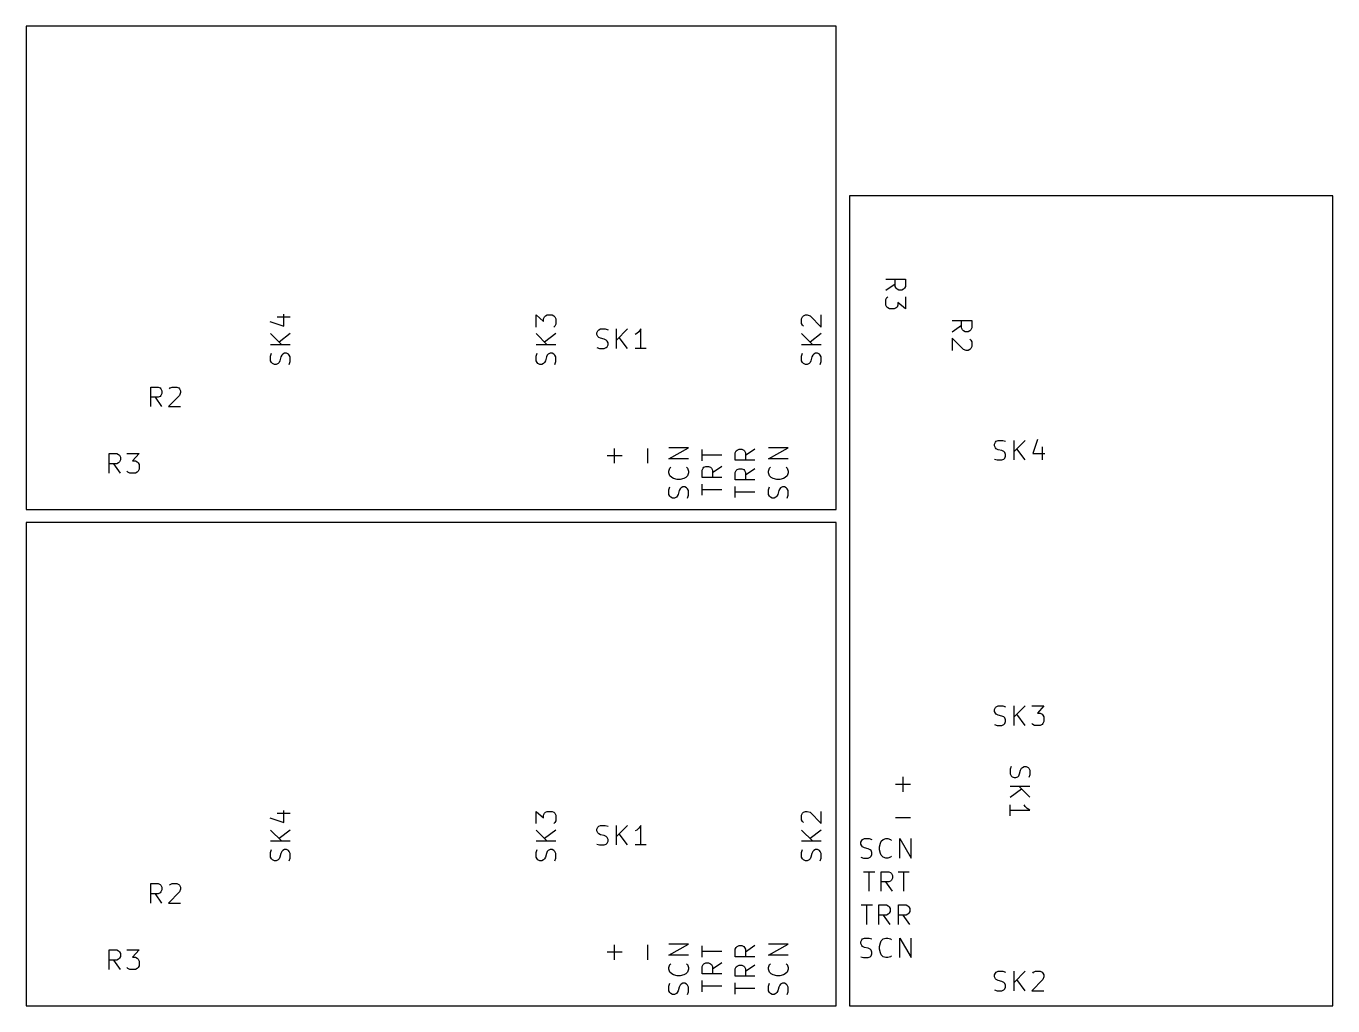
# Model space of a CAD drawing. Extents: x 30 to 130, y -180 to -29.
# Drawn here: x 30 to 130, y -180 to -105 of the extents above; entities that cross this region are included whole.
import ezdxf

# ---------------------------------------------------------------- set-up
doc = ezdxf.new("R2010")
doc.units = 0
doc.layers.add('BLACK', color=7, linetype='CONTINUOUS')

msp = doc.modelspace()

# ---------------------------------------------------------------- linework, layer by layer
at = {"layer": 'BLACK', "linetype": 'CONTINUOUS'}
for p, q in [((92, -105), (30, -105)), ((30, -105), (30, -142)), ((92, -142), (92, -105)), ((93, -118), (93, -180)), ((130, -118), (93, -118)), ((130, -180), (130, -118)), ((95.7914, -124.358), (97.2914, -124.358)), ((95.7914, -125.215), (96.5057, -124.715)), ((96.5057, -124.929), (96.5057, -124.358)), ((96.5771, -125.072), (96.5057, -124.929)), ((97.2914, -124.929), (97.22, -125.072)), ((97.2914, -124.358), (97.2914, -124.929)), ((95.7914, -125.929), (95.8629, -125.786)), ((95.7914, -126.358), (95.7914, -125.929)), ((95.8629, -125.786), (95.9343, -125.715)), ((96.6486, -125.144), (96.5771, -125.072)), ((96.7914, -125.215), (96.6486, -125.144)), ((97.0057, -125.215), (96.7914, -125.215)), ((97.1486, -125.144), (97.0057, -125.215)), ((97.22, -125.072), (97.1486, -125.144)), ((97.2914, -125.715), (97.2914, -126.644)), ((95.8629, -126.501), (95.7914, -126.358)), ((95.9343, -126.572), (95.8629, -126.501)), ((96.0771, -126.644), (95.9343, -126.572)), ((96.4343, -126.644), (96.0771, -126.644)), ((96.5771, -126.572), (96.4343, -126.644)), ((96.6486, -126.501), (96.5771, -126.572)), ((96.72, -126.358), (96.6486, -126.501)), ((97.2914, -126.644), (96.72, -126.144)), ((96.72, -126.144), (96.72, -126.358)), ((48.6371, -127.612), (49.7086, -127.969)), ((49.2086, -127.255), (50.2086, -127.255)), ((49.7086, -127.969), (49.7086, -127.041)), ((69.0286, -128.041), (69.0286, -127.112)), ((69.0286, -127.112), (69.6, -127.612)), ((69.6, -127.398), (69.6714, -127.255)), ((69.6, -127.612), (69.6, -127.398)), ((69.6714, -127.255), (69.7429, -127.184)), ((69.7429, -127.184), (69.8857, -127.112)), ((69.8857, -127.112), (70.2429, -127.112)), ((70.2429, -127.112), (70.3857, -127.184)), ((70.3857, -127.184), (70.4571, -127.255)), ((70.4571, -127.969), (70.3857, -128.041)), ((70.4571, -127.255), (70.5286, -127.398)), ((70.5286, -127.826), (70.4571, -127.969)), ((70.5286, -127.398), (70.5286, -127.826)), ((89.3486, -127.398), (89.42, -127.255)), ((89.3486, -127.755), (89.3486, -127.398)), ((89.42, -127.898), (89.3486, -127.755)), ((89.42, -127.255), (89.4914, -127.184)), ((89.4914, -127.969), (89.42, -127.898)), ((89.4914, -127.184), (89.6343, -127.112)), ((89.6343, -127.112), (89.7771, -127.112)), ((89.7771, -127.112), (89.9914, -127.184)), ((89.9914, -127.184), (90.8486, -128.041)), ((90.8486, -128.041), (90.8486, -127.112)), ((100.871, -127.533), (102.371, -127.533)), ((100.871, -128.39), (101.586, -127.89)), ((101.586, -128.104), (101.586, -127.533)), ((102.371, -127.533), (102.371, -128.104)), ((48.7086, -128.541), (49.5657, -129.398)), ((50.2086, -128.541), (49.3514, -129.184)), ((69.0286, -128.541), (69.8857, -129.398)), ((70.5286, -128.541), (69.6714, -129.184)), ((73.6721, -128.469), (73.7436, -128.326)), ((73.6721, -128.612), (73.6721, -128.469)), ((73.7436, -128.755), (73.6721, -128.612)), ((73.7436, -128.326), (73.815, -128.255)), ((73.815, -128.826), (73.7436, -128.755)), ((73.815, -128.255), (73.9579, -128.184)), ((73.9579, -128.898), (73.815, -128.826)), ((73.9579, -128.184), (74.315, -128.184)), ((74.2436, -128.969), (73.9579, -128.898)), ((74.3864, -129.041), (74.2436, -128.969)), ((74.315, -128.184), (74.5293, -128.255)), ((75.1721, -129.684), (75.1721, -128.184)), ((76.0293, -128.184), (75.1721, -129.041)), ((76.0293, -129.684), (75.3864, -128.826)), ((76.7436, -128.541), (76.6007, -128.612)), ((76.8864, -128.398), (76.7436, -128.541)), ((77.0293, -128.184), (76.8864, -128.398)), ((77.0293, -129.684), (77.0293, -128.184)), ((89.3486, -128.541), (90.2057, -129.398)), ((90.8486, -128.541), (89.9914, -129.184)), ((101.729, -129.747), (100.871, -128.89)), ((100.871, -128.89), (100.871, -129.819)), ((101.657, -128.247), (101.586, -128.104)), ((101.729, -128.319), (101.657, -128.247)), ((101.871, -128.39), (101.729, -128.319)), ((102.086, -128.39), (101.871, -128.39)), ((102.229, -128.319), (102.086, -128.39)), ((102.3, -128.247), (102.229, -128.319)), ((102.229, -128.961), (102.3, -129.033)), ((102.371, -128.104), (102.3, -128.247)), ((50.2086, -129.398), (48.7086, -129.398)), ((70.5286, -129.398), (69.0286, -129.398)), ((73.6721, -129.612), (73.8864, -129.684)), ((73.8864, -129.684), (74.2436, -129.684)), ((74.2436, -129.684), (74.3864, -129.612)), ((74.4579, -129.112), (74.3864, -129.041)), ((74.3864, -129.612), (74.4579, -129.541)), ((74.5293, -129.255), (74.4579, -129.112)), ((74.4579, -129.541), (74.5293, -129.398)), ((74.5293, -129.398), (74.5293, -129.255)), ((77.4579, -129.684), (76.6007, -129.684)), ((90.8486, -129.398), (89.3486, -129.398)), ((101.943, -129.819), (101.729, -129.747)), ((102.086, -129.819), (101.943, -129.819)), ((102.229, -129.747), (102.086, -129.819)), ((102.3, -129.676), (102.229, -129.747)), ((102.3, -129.033), (102.371, -129.176)), ((102.371, -129.533), (102.3, -129.676)), ((102.371, -129.176), (102.371, -129.533)), ((48.7086, -130.255), (48.78, -130.041)), ((48.7086, -130.612), (48.7086, -130.255)), ((48.78, -130.755), (48.7086, -130.612)), ((48.8514, -130.826), (48.78, -130.755)), ((48.9943, -130.898), (48.8514, -130.826)), ((49.1371, -130.898), (48.9943, -130.898)), ((49.28, -130.826), (49.1371, -130.898)), ((49.3514, -130.755), (49.28, -130.826)), ((49.4229, -130.612), (49.3514, -130.755)), ((49.4943, -130.326), (49.4229, -130.612)), ((49.5657, -130.184), (49.4943, -130.326)), ((49.6371, -130.112), (49.5657, -130.184)), ((49.78, -130.041), (49.6371, -130.112)), ((49.9229, -130.041), (49.78, -130.041)), ((50.0657, -130.112), (49.9229, -130.041)), ((50.1371, -130.184), (50.0657, -130.112)), ((50.2086, -130.326), (50.1371, -130.184)), ((50.1371, -130.898), (50.2086, -130.684)), ((50.2086, -130.684), (50.2086, -130.326)), ((69.0286, -130.255), (69.1, -130.041)), ((69.0286, -130.612), (69.0286, -130.255)), ((69.1, -130.755), (69.0286, -130.612)), ((69.1714, -130.826), (69.1, -130.755)), ((69.3143, -130.898), (69.1714, -130.826)), ((69.4571, -130.898), (69.3143, -130.898)), ((69.6, -130.826), (69.4571, -130.898)), ((69.6714, -130.755), (69.6, -130.826)), ((69.7429, -130.612), (69.6714, -130.755)), ((69.8143, -130.326), (69.7429, -130.612)), ((69.8857, -130.184), (69.8143, -130.326)), ((69.9571, -130.112), (69.8857, -130.184)), ((70.1, -130.041), (69.9571, -130.112)), ((70.2429, -130.041), (70.1, -130.041)), ((70.3857, -130.112), (70.2429, -130.041)), ((70.4571, -130.184), (70.3857, -130.112)), ((70.5286, -130.326), (70.4571, -130.184)), ((70.4571, -130.898), (70.5286, -130.684)), ((70.5286, -130.684), (70.5286, -130.326)), ((89.3486, -130.255), (89.42, -130.041)), ((89.3486, -130.612), (89.3486, -130.255)), ((89.42, -130.755), (89.3486, -130.612)), ((89.4914, -130.826), (89.42, -130.755)), ((89.6343, -130.898), (89.4914, -130.826)), ((89.7771, -130.898), (89.6343, -130.898)), ((89.92, -130.826), (89.7771, -130.898)), ((89.9914, -130.755), (89.92, -130.826)), ((90.0629, -130.612), (89.9914, -130.755)), ((90.1343, -130.326), (90.0629, -130.612)), ((90.2057, -130.184), (90.1343, -130.326)), ((90.2771, -130.112), (90.2057, -130.184)), ((90.42, -130.041), (90.2771, -130.112)), ((90.5629, -130.041), (90.42, -130.041)), ((90.7057, -130.112), (90.5629, -130.041)), ((90.7771, -130.184), (90.7057, -130.112)), ((90.8486, -130.326), (90.7771, -130.184)), ((90.7771, -130.898), (90.8486, -130.684)), ((90.8486, -130.684), (90.8486, -130.326)), ((39.5329, -134.129), (39.5329, -132.629)), ((39.5329, -132.629), (40.1043, -132.629)), ((40.1043, -132.629), (40.2471, -132.7)), ((40.2471, -132.7), (40.3186, -132.771)), ((40.3186, -132.771), (40.39, -132.914)), ((40.39, -132.914), (40.39, -133.129)), ((40.9614, -132.771), (41.0329, -132.7)), ((41.0329, -132.7), (41.1757, -132.629)), ((41.1757, -132.629), (41.5329, -132.629)), ((41.5329, -132.629), (41.6757, -132.7)), ((41.6757, -132.7), (41.7471, -132.771)), ((41.7471, -132.771), (41.8186, -132.914)), ((41.8186, -132.914), (41.8186, -133.057)), ((40.1043, -133.414), (39.5329, -133.414)), ((40.39, -134.129), (39.89, -133.414)), ((40.2471, -133.343), (40.1043, -133.414)), ((40.3186, -133.271), (40.2471, -133.343)), ((40.39, -133.129), (40.3186, -133.271)), ((41.7471, -133.271), (40.89, -134.129)), ((41.8186, -133.057), (41.7471, -133.271)), ((40.89, -134.129), (41.8186, -134.129)), ((104.102, -136.994), (104.174, -136.851)), ((104.102, -137.137), (104.102, -136.994)), ((104.174, -136.851), (104.245, -136.78)), ((104.245, -136.78), (104.388, -136.709)), ((104.388, -136.709), (104.745, -136.709)), ((104.745, -136.709), (104.959, -136.78)), ((105.602, -138.209), (105.602, -136.709)), ((106.459, -136.709), (105.602, -137.566)), ((107.388, -136.637), (107.031, -137.709)), ((36.3579, -139.209), (36.3579, -137.709)), ((36.3579, -137.709), (36.9293, -137.709)), ((36.9293, -137.709), (37.0721, -137.78)), ((37.0721, -137.78), (37.1436, -137.851)), ((37.1436, -137.851), (37.215, -137.994)), ((37.215, -137.994), (37.215, -138.209)), ((37.715, -137.709), (38.6436, -137.709)), ((38.6436, -137.709), (38.1436, -138.28)), ((75.6086, -137.895), (74.4657, -137.895)), ((75.0371, -138.466), (75.0371, -137.324)), ((77.5771, -138.466), (77.5771, -137.324)), ((79.1886, -138.129), (80.6886, -137.272)), ((80.6886, -137.272), (79.1886, -137.272)), ((81.7286, -138.272), (81.7286, -137.415)), ((83.2286, -137.844), (81.7286, -137.844)), ((84.2686, -137.665), (84.34, -137.522)), ((84.2686, -138.236), (84.2686, -137.665)), ((84.34, -137.522), (84.4114, -137.451)), ((84.4114, -137.451), (84.5543, -137.379)), ((84.5543, -137.379), (84.7686, -137.379)), ((84.7686, -137.379), (84.9114, -137.451)), ((84.9114, -137.451), (84.9829, -137.522)), ((84.9829, -137.522), (85.0543, -137.665)), ((85.7686, -137.379), (85.0543, -137.879)), ((85.0543, -137.665), (85.0543, -138.236)), ((86.8086, -138.129), (88.3086, -137.272)), ((88.3086, -137.272), (86.8086, -137.272)), ((104.174, -137.28), (104.102, -137.137)), ((104.245, -137.351), (104.174, -137.28)), ((104.388, -137.423), (104.245, -137.351)), ((104.674, -137.494), (104.388, -137.423)), ((104.816, -137.566), (104.674, -137.494)), ((104.888, -137.637), (104.816, -137.566)), ((104.959, -137.78), (104.888, -137.637)), ((104.888, -138.066), (104.959, -137.923)), ((104.959, -137.923), (104.959, -137.78)), ((106.459, -138.209), (105.816, -137.351)), ((107.031, -137.709), (107.959, -137.709)), ((107.745, -137.209), (107.745, -138.209)), ((36.9293, -138.494), (36.3579, -138.494)), ((37.215, -139.209), (36.715, -138.494)), ((37.0721, -138.423), (36.9293, -138.494)), ((37.1436, -138.351), (37.0721, -138.423)), ((37.215, -138.209), (37.1436, -138.351)), ((38.1436, -138.28), (38.3579, -138.28)), ((38.3579, -138.28), (38.5007, -138.351)), ((38.5007, -138.351), (38.5721, -138.423)), ((38.5721, -138.423), (38.6436, -138.566)), ((38.6436, -138.923), (38.5721, -139.066)), ((38.6436, -138.566), (38.6436, -138.923)), ((80.6886, -138.129), (79.1886, -138.129)), ((79.1886, -139.058), (79.26, -138.844)), ((79.26, -138.844), (79.3314, -138.772)), ((80.5457, -138.772), (80.6171, -138.844)), ((80.6171, -138.844), (80.6886, -139.058)), ((81.7286, -138.986), (81.8, -138.844)), ((81.7286, -139.558), (81.7286, -138.986)), ((81.8, -138.844), (81.8714, -138.772)), ((81.8714, -138.772), (82.0143, -138.701)), ((82.0143, -138.701), (82.2286, -138.701)), ((82.2286, -138.701), (82.3714, -138.772)), ((82.3714, -138.772), (82.4429, -138.844)), ((82.4429, -138.844), (82.5143, -138.986)), ((83.2286, -138.701), (82.5143, -139.201)), ((82.5143, -138.986), (82.5143, -139.558)), ((85.7686, -138.236), (84.2686, -138.236)), ((84.34, -139.022), (84.4114, -138.951)), ((84.4114, -138.951), (84.5543, -138.879)), ((84.5543, -138.879), (84.7686, -138.879)), ((84.7686, -138.879), (84.9114, -138.951)), ((84.9114, -138.951), (84.9829, -139.022)), ((85.7686, -138.879), (85.0543, -139.379)), ((88.3086, -138.129), (86.8086, -138.129)), ((86.8086, -139.058), (86.88, -138.844)), ((86.88, -138.844), (86.9514, -138.772)), ((88.1657, -138.772), (88.2371, -138.844)), ((88.2371, -138.844), (88.3086, -139.058)), ((104.102, -138.137), (104.316, -138.209)), ((104.316, -138.209), (104.674, -138.209)), ((104.674, -138.209), (104.816, -138.137)), ((104.816, -138.137), (104.888, -138.066)), ((37.7864, -139.137), (37.715, -139.066)), ((37.9293, -139.209), (37.7864, -139.137)), ((38.3579, -139.209), (37.9293, -139.209)), ((38.5007, -139.137), (38.3579, -139.209)), ((38.5721, -139.066), (38.5007, -139.137)), ((79.1886, -139.201), (79.1886, -139.058)), ((79.26, -139.415), (79.1886, -139.201)), ((79.4029, -139.558), (79.26, -139.415)), ((79.5457, -139.629), (79.4029, -139.558)), ((79.8314, -139.701), (79.5457, -139.629)), ((80.0457, -139.701), (79.8314, -139.701)), ((80.3314, -139.629), (80.0457, -139.701)), ((80.4743, -139.558), (80.3314, -139.629)), ((80.6171, -139.415), (80.4743, -139.558)), ((80.6886, -139.201), (80.6171, -139.415)), ((80.6886, -139.058), (80.6886, -139.201)), ((83.2286, -139.558), (81.7286, -139.558)), ((84.2686, -139.165), (84.34, -139.022)), ((84.2686, -139.736), (84.2686, -139.165)), ((85.7686, -139.736), (84.2686, -139.736)), ((84.9829, -139.022), (85.0543, -139.165)), ((85.0543, -139.165), (85.0543, -139.736)), ((86.8086, -139.201), (86.8086, -139.058)), ((86.88, -139.415), (86.8086, -139.201)), ((87.0229, -139.558), (86.88, -139.415)), ((87.1657, -139.629), (87.0229, -139.558)), ((87.4514, -139.701), (87.1657, -139.629)), ((87.6657, -139.701), (87.4514, -139.701)), ((87.9514, -139.629), (87.6657, -139.701)), ((88.0943, -139.558), (87.9514, -139.629)), ((88.2371, -139.415), (88.0943, -139.558)), ((88.3086, -139.201), (88.2371, -139.415)), ((88.3086, -139.058), (88.3086, -139.201)), ((79.1886, -140.486), (79.26, -140.272)), ((79.1886, -140.844), (79.1886, -140.486)), ((79.26, -140.986), (79.1886, -140.844)), ((79.3314, -141.058), (79.26, -140.986)), ((79.8314, -140.986), (79.76, -141.058)), ((79.9029, -140.844), (79.8314, -140.986)), ((79.9743, -140.558), (79.9029, -140.844)), ((80.0457, -140.415), (79.9743, -140.558)), ((80.1171, -140.344), (80.0457, -140.415)), ((80.26, -140.272), (80.1171, -140.344)), ((80.4029, -140.272), (80.26, -140.272)), ((80.5457, -140.344), (80.4029, -140.272)), ((80.6171, -140.415), (80.5457, -140.344)), ((80.6886, -140.558), (80.6171, -140.415)), ((80.6171, -141.129), (80.6886, -140.915)), ((80.6886, -140.915), (80.6886, -140.558)), ((81.7286, -140.915), (81.7286, -140.058)), ((83.2286, -140.486), (81.7286, -140.486)), ((84.2686, -141.094), (84.2686, -140.236)), ((85.7686, -140.665), (84.2686, -140.665)), ((86.8086, -140.486), (86.88, -140.272)), ((86.8086, -140.844), (86.8086, -140.486)), ((86.88, -140.986), (86.8086, -140.844)), ((86.9514, -141.058), (86.88, -140.986)), ((87.4514, -140.986), (87.38, -141.058)), ((87.5229, -140.844), (87.4514, -140.986)), ((87.5943, -140.558), (87.5229, -140.844)), ((87.6657, -140.415), (87.5943, -140.558)), ((87.7371, -140.344), (87.6657, -140.415)), ((87.88, -140.272), (87.7371, -140.344)), ((88.0229, -140.272), (87.88, -140.272)), ((88.1657, -140.344), (88.0229, -140.272)), ((88.2371, -140.415), (88.1657, -140.344)), ((88.3086, -140.558), (88.2371, -140.415)), ((88.2371, -141.129), (88.3086, -140.915)), ((88.3086, -140.915), (88.3086, -140.558)), ((30, -142), (92, -142)), ((79.4743, -141.129), (79.3314, -141.058)), ((79.6171, -141.129), (79.4743, -141.129)), ((79.76, -141.058), (79.6171, -141.129)), ((87.0943, -141.129), (86.9514, -141.058)), ((87.2371, -141.129), (87.0943, -141.129)), ((87.38, -141.058), (87.2371, -141.129)), ((30, -143), (30, -180)), ((92, -143), (30, -143)), ((92, -180), (92, -143)), ((104.102, -157.314), (104.174, -157.171)), ((104.102, -157.457), (104.102, -157.314)), ((104.174, -157.6), (104.102, -157.457)), ((104.174, -157.171), (104.245, -157.1)), ((104.245, -157.671), (104.174, -157.6)), ((104.245, -157.1), (104.388, -157.029)), ((104.388, -157.743), (104.245, -157.671)), ((104.388, -157.029), (104.745, -157.029)), ((104.674, -157.814), (104.388, -157.743)), ((104.816, -157.886), (104.674, -157.814)), ((104.745, -157.029), (104.959, -157.1)), ((104.888, -157.957), (104.816, -157.886)), ((104.959, -158.1), (104.888, -157.957)), ((105.602, -158.529), (105.602, -157.029)), ((106.459, -157.029), (105.602, -157.886)), ((106.459, -158.529), (105.816, -157.671)), ((106.959, -157.029), (107.888, -157.029)), ((107.888, -157.029), (107.388, -157.6)), ((107.388, -157.6), (107.602, -157.6)), ((107.602, -157.6), (107.745, -157.671)), ((107.745, -157.671), (107.816, -157.743)), ((107.816, -157.743), (107.888, -157.886)), ((107.888, -157.886), (107.888, -158.243)), ((104.102, -158.457), (104.316, -158.529)), ((104.316, -158.529), (104.674, -158.529)), ((104.674, -158.529), (104.816, -158.457)), ((104.816, -158.457), (104.888, -158.386)), ((104.888, -158.386), (104.959, -158.243)), ((104.959, -158.243), (104.959, -158.1)), ((107.031, -158.457), (106.959, -158.386)), ((107.174, -158.529), (107.031, -158.457)), ((107.602, -158.529), (107.174, -158.529)), ((107.745, -158.457), (107.602, -158.529)), ((107.816, -158.386), (107.745, -158.457)), ((107.888, -158.243), (107.816, -158.386)), ((105.388, -161.672), (105.316, -161.886)), ((105.316, -161.886), (105.316, -162.244)), ((106.031, -162.244), (106.102, -161.958)), ((106.102, -161.958), (106.174, -161.815)), ((106.174, -161.815), (106.245, -161.744)), ((106.245, -161.744), (106.388, -161.672)), ((106.388, -161.672), (106.531, -161.672)), ((106.531, -161.672), (106.674, -161.744)), ((106.674, -161.744), (106.745, -161.815)), ((106.745, -161.815), (106.816, -161.958)), ((106.816, -161.958), (106.816, -162.315)), ((97.105, -163.609), (97.105, -162.466)), ((105.316, -162.244), (105.388, -162.386)), ((105.388, -162.386), (105.459, -162.458)), ((105.459, -162.458), (105.602, -162.529)), ((105.602, -162.529), (105.745, -162.529)), ((105.745, -162.529), (105.888, -162.458)), ((105.888, -162.458), (105.959, -162.386)), ((105.959, -162.386), (106.031, -162.244)), ((106.816, -162.315), (106.745, -162.529)), ((96.5336, -163.037), (97.6764, -163.037)), ((105.316, -163.172), (106.816, -163.172)), ((105.316, -164.029), (106.174, -163.386)), ((106.816, -164.029), (105.959, -163.172)), ((105.316, -165.458), (105.316, -164.601)), ((106.459, -164.744), (106.388, -164.601)), ((106.602, -164.886), (106.459, -164.744)), ((106.816, -165.029), (106.602, -164.886)), ((48.6371, -165.612), (49.7086, -165.969)), ((49.2086, -165.255), (50.2086, -165.255)), ((49.7086, -165.969), (49.7086, -165.041)), ((69.0286, -166.041), (69.0286, -165.112)), ((69.0286, -165.112), (69.6, -165.612)), ((69.6, -165.398), (69.6714, -165.255)), ((69.6, -165.612), (69.6, -165.398)), ((69.6714, -165.255), (69.7429, -165.184)), ((69.7429, -165.184), (69.8857, -165.112)), ((69.8857, -165.112), (70.2429, -165.112)), ((70.2429, -165.112), (70.3857, -165.184)), ((70.3857, -165.184), (70.4571, -165.255)), ((70.4571, -165.969), (70.3857, -166.041)), ((70.4571, -165.255), (70.5286, -165.398)), ((70.5286, -165.826), (70.4571, -165.969)), ((70.5286, -165.398), (70.5286, -165.826)), ((89.3486, -165.398), (89.42, -165.255)), ((89.3486, -165.755), (89.3486, -165.398)), ((89.42, -165.898), (89.3486, -165.755)), ((89.42, -165.255), (89.4914, -165.184)), ((89.4914, -165.969), (89.42, -165.898)), ((89.4914, -165.184), (89.6343, -165.112)), ((89.6343, -165.112), (89.7771, -165.112)), ((89.7771, -165.112), (89.9914, -165.184)), ((89.9914, -165.184), (90.8486, -166.041)), ((90.8486, -166.041), (90.8486, -165.112)), ((96.5336, -165.577), (97.6764, -165.577)), ((105.316, -165.029), (106.816, -165.029)), ((48.7086, -166.541), (49.5657, -167.398)), ((50.2086, -166.541), (49.3514, -167.184)), ((69.0286, -166.541), (69.8857, -167.398)), ((70.5286, -166.541), (69.6714, -167.184)), ((73.6721, -166.469), (73.7436, -166.326)), ((73.6721, -166.612), (73.6721, -166.469)), ((73.7436, -166.755), (73.6721, -166.612)), ((73.7436, -166.326), (73.815, -166.255)), ((73.815, -166.826), (73.7436, -166.755)), ((73.815, -166.255), (73.9579, -166.184)), ((73.9579, -166.898), (73.815, -166.826)), ((73.9579, -166.184), (74.315, -166.184)), ((74.2436, -166.969), (73.9579, -166.898)), ((74.3864, -167.041), (74.2436, -166.969)), ((74.315, -166.184), (74.5293, -166.255)), ((75.1721, -167.684), (75.1721, -166.184)), ((76.0293, -166.184), (75.1721, -167.041)), ((76.0293, -167.684), (75.3864, -166.826)), ((76.7436, -166.541), (76.6007, -166.612)), ((76.8864, -166.398), (76.7436, -166.541)), ((77.0293, -166.184), (76.8864, -166.398)), ((77.0293, -167.684), (77.0293, -166.184)), ((89.3486, -166.541), (90.2057, -167.398)), ((90.8486, -166.541), (89.9914, -167.184)), ((50.2086, -167.398), (48.7086, -167.398)), ((70.5286, -167.398), (69.0286, -167.398)), ((73.6721, -167.612), (73.8864, -167.684)), ((73.8864, -167.684), (74.2436, -167.684)), ((74.2436, -167.684), (74.3864, -167.612)), ((74.4579, -167.112), (74.3864, -167.041)), ((74.3864, -167.612), (74.4579, -167.541)), ((74.5293, -167.255), (74.4579, -167.112)), ((74.4579, -167.541), (74.5293, -167.398)), ((74.5293, -167.398), (74.5293, -167.255)), ((77.4579, -167.684), (76.6007, -167.684)), ((90.8486, -167.398), (89.3486, -167.398)), ((93.8707, -167.474), (93.9421, -167.331)), ((93.8707, -167.617), (93.8707, -167.474)), ((93.9421, -167.76), (93.8707, -167.617)), ((93.9421, -167.331), (94.0136, -167.26)), ((94.0136, -167.831), (93.9421, -167.76)), ((94.0136, -167.26), (94.1564, -167.189)), ((94.1564, -167.903), (94.0136, -167.831)), ((94.1564, -167.189), (94.5136, -167.189)), ((94.4421, -167.974), (94.1564, -167.903)), ((94.585, -168.046), (94.4421, -167.974)), ((94.5136, -167.189), (94.7279, -167.26)), ((95.2993, -167.831), (95.3707, -167.546)), ((95.2993, -168.046), (95.2993, -167.831)), ((95.3707, -167.546), (95.4421, -167.403)), ((95.4421, -167.403), (95.585, -167.26)), ((95.585, -167.26), (95.7993, -167.189)), ((95.7993, -167.189), (95.9421, -167.189)), ((95.9421, -167.189), (96.1564, -167.26)), ((96.1564, -167.26), (96.2279, -167.331)), ((96.8707, -168.689), (96.8707, -167.189)), ((96.8707, -167.189), (97.7279, -168.689)), ((97.7279, -168.689), (97.7279, -167.189)), ((48.7086, -168.255), (48.78, -168.041)), ((48.7086, -168.612), (48.7086, -168.255)), ((48.78, -168.755), (48.7086, -168.612)), ((48.8514, -168.826), (48.78, -168.755)), ((48.9943, -168.898), (48.8514, -168.826)), ((49.1371, -168.898), (48.9943, -168.898)), ((49.28, -168.826), (49.1371, -168.898)), ((49.3514, -168.755), (49.28, -168.826)), ((49.4229, -168.612), (49.3514, -168.755)), ((49.4943, -168.326), (49.4229, -168.612)), ((49.5657, -168.184), (49.4943, -168.326)), ((49.6371, -168.112), (49.5657, -168.184)), ((49.78, -168.041), (49.6371, -168.112)), ((49.9229, -168.041), (49.78, -168.041)), ((50.0657, -168.112), (49.9229, -168.041)), ((50.1371, -168.184), (50.0657, -168.112)), ((50.2086, -168.326), (50.1371, -168.184)), ((50.1371, -168.898), (50.2086, -168.684)), ((50.2086, -168.684), (50.2086, -168.326)), ((69.0286, -168.255), (69.1, -168.041)), ((69.0286, -168.612), (69.0286, -168.255)), ((69.1, -168.755), (69.0286, -168.612)), ((69.1714, -168.826), (69.1, -168.755)), ((69.3143, -168.898), (69.1714, -168.826)), ((69.4571, -168.898), (69.3143, -168.898)), ((69.6, -168.826), (69.4571, -168.898)), ((69.6714, -168.755), (69.6, -168.826)), ((69.7429, -168.612), (69.6714, -168.755)), ((69.8143, -168.326), (69.7429, -168.612)), ((69.8857, -168.184), (69.8143, -168.326)), ((69.9571, -168.112), (69.8857, -168.184)), ((70.1, -168.041), (69.9571, -168.112)), ((70.2429, -168.041), (70.1, -168.041)), ((70.3857, -168.112), (70.2429, -168.041)), ((70.4571, -168.184), (70.3857, -168.112)), ((70.5286, -168.326), (70.4571, -168.184)), ((70.4571, -168.898), (70.5286, -168.684)), ((70.5286, -168.684), (70.5286, -168.326)), ((89.3486, -168.255), (89.42, -168.041)), ((89.3486, -168.612), (89.3486, -168.255)), ((89.42, -168.755), (89.3486, -168.612)), ((89.4914, -168.826), (89.42, -168.755)), ((89.6343, -168.898), (89.4914, -168.826)), ((89.7771, -168.898), (89.6343, -168.898)), ((89.92, -168.826), (89.7771, -168.898)), ((89.9914, -168.755), (89.92, -168.826)), ((90.0629, -168.612), (89.9914, -168.755)), ((90.1343, -168.326), (90.0629, -168.612)), ((90.2057, -168.184), (90.1343, -168.326)), ((90.2771, -168.112), (90.2057, -168.184)), ((90.42, -168.041), (90.2771, -168.112)), ((90.5629, -168.041), (90.42, -168.041)), ((90.7057, -168.112), (90.5629, -168.041)), ((90.7771, -168.184), (90.7057, -168.112)), ((90.8486, -168.326), (90.7771, -168.184)), ((90.7771, -168.898), (90.8486, -168.684)), ((90.8486, -168.684), (90.8486, -168.326)), ((93.8707, -168.617), (94.085, -168.689)), ((94.085, -168.689), (94.4421, -168.689)), ((94.4421, -168.689), (94.585, -168.617)), ((94.6564, -168.117), (94.585, -168.046)), ((94.585, -168.617), (94.6564, -168.546)), ((94.7279, -168.26), (94.6564, -168.117)), ((94.6564, -168.546), (94.7279, -168.403)), ((94.7279, -168.403), (94.7279, -168.26)), ((95.3707, -168.331), (95.2993, -168.046)), ((95.4421, -168.474), (95.3707, -168.331)), ((95.585, -168.617), (95.4421, -168.474)), ((95.7993, -168.689), (95.585, -168.617)), ((95.9421, -168.689), (95.7993, -168.689)), ((96.1564, -168.617), (95.9421, -168.689)), ((96.2279, -168.546), (96.1564, -168.617)), ((94.085, -169.729), (94.9421, -169.729)), ((94.5136, -171.229), (94.5136, -169.729)), ((95.4421, -171.229), (95.4421, -169.729)), ((95.4421, -169.729), (96.0136, -169.729)), ((96.0136, -169.729), (96.1564, -169.8)), ((96.1564, -169.8), (96.2279, -169.871)), ((96.2279, -169.871), (96.2993, -170.014)), ((96.7279, -169.729), (97.585, -169.729)), ((97.1564, -171.229), (97.1564, -169.729)), ((39.5329, -172.129), (39.5329, -170.629)), ((39.5329, -170.629), (40.1043, -170.629)), ((40.1043, -170.629), (40.2471, -170.7)), ((40.2471, -170.7), (40.3186, -170.771)), ((40.3186, -170.771), (40.39, -170.914)), ((40.39, -170.914), (40.39, -171.129)), ((40.9614, -170.771), (41.0329, -170.7)), ((41.0329, -170.7), (41.1757, -170.629)), ((41.1757, -170.629), (41.5329, -170.629)), ((41.5329, -170.629), (41.6757, -170.7)), ((41.6757, -170.7), (41.7471, -170.771)), ((41.7471, -170.771), (41.8186, -170.914)), ((41.8186, -170.914), (41.8186, -171.057)), ((96.0136, -170.514), (95.4421, -170.514)), ((96.2993, -171.229), (95.7993, -170.514)), ((96.1564, -170.443), (96.0136, -170.514)), ((96.2279, -170.371), (96.1564, -170.443)), ((96.2993, -170.229), (96.2279, -170.371)), ((96.2993, -170.014), (96.2993, -170.229)), ((40.1043, -171.414), (39.5329, -171.414)), ((40.39, -172.129), (39.89, -171.414)), ((40.2471, -171.343), (40.1043, -171.414)), ((40.3186, -171.271), (40.2471, -171.343)), ((40.39, -171.129), (40.3186, -171.271)), ((41.7471, -171.271), (40.89, -172.129)), ((41.8186, -171.057), (41.7471, -171.271)), ((40.89, -172.129), (41.8186, -172.129)), ((93.9064, -172.269), (94.7636, -172.269)), ((94.335, -173.769), (94.335, -172.269)), ((95.2636, -173.769), (95.2636, -172.269)), ((95.2636, -172.269), (95.835, -172.269)), ((95.835, -172.269), (95.9779, -172.34)), ((95.9779, -172.983), (95.835, -173.054)), ((95.9779, -172.34), (96.0493, -172.411)), ((96.0493, -172.911), (95.9779, -172.983)), ((96.0493, -172.411), (96.1207, -172.554)), ((96.1207, -172.769), (96.0493, -172.911)), ((96.1207, -172.554), (96.1207, -172.769)), ((96.7636, -173.769), (96.7636, -172.269)), ((96.7636, -172.269), (97.335, -172.269)), ((97.335, -172.269), (97.4779, -172.34)), ((97.4779, -172.983), (97.335, -173.054)), ((97.4779, -172.34), (97.5493, -172.411)), ((97.5493, -172.911), (97.4779, -172.983)), ((97.5493, -172.411), (97.6207, -172.554)), ((97.6207, -172.769), (97.5493, -172.911)), ((97.6207, -172.554), (97.6207, -172.769)), ((95.835, -173.054), (95.2636, -173.054)), ((96.1207, -173.769), (95.6207, -173.054)), ((97.335, -173.054), (96.7636, -173.054)), ((97.6207, -173.769), (97.1207, -173.054)), ((93.8707, -175.094), (93.9421, -174.951)), ((93.9421, -174.951), (94.0136, -174.88)), ((94.0136, -174.88), (94.1564, -174.809)), ((94.1564, -174.809), (94.5136, -174.809)), ((94.5136, -174.809), (94.7279, -174.88)), ((95.4421, -175.023), (95.585, -174.88)), ((95.585, -174.88), (95.7993, -174.809)), ((95.7993, -174.809), (95.9421, -174.809)), ((95.9421, -174.809), (96.1564, -174.88)), ((96.1564, -174.88), (96.2279, -174.951)), ((96.8707, -176.309), (96.8707, -174.809)), ((96.8707, -174.809), (97.7279, -176.309)), ((97.7279, -176.309), (97.7279, -174.809)), ((36.3579, -177.209), (36.3579, -175.709)), ((36.3579, -175.709), (36.9293, -175.709)), ((36.9293, -175.709), (37.0721, -175.78)), ((37.0721, -175.78), (37.1436, -175.851)), ((37.1436, -175.851), (37.215, -175.994)), ((37.215, -175.994), (37.215, -176.209)), ((37.715, -175.709), (38.6436, -175.709)), ((38.6436, -175.709), (38.1436, -176.28)), ((75.6086, -175.895), (74.4657, -175.895)), ((75.0371, -176.466), (75.0371, -175.324)), ((77.5771, -176.466), (77.5771, -175.324)), ((79.1886, -176.129), (80.6886, -175.272)), ((80.6886, -175.272), (79.1886, -175.272)), ((81.7286, -176.272), (81.7286, -175.415)), ((83.2286, -175.844), (81.7286, -175.844)), ((84.2686, -175.665), (84.34, -175.522)), ((84.2686, -176.236), (84.2686, -175.665)), ((84.34, -175.522), (84.4114, -175.451)), ((84.4114, -175.451), (84.5543, -175.379)), ((84.5543, -175.379), (84.7686, -175.379)), ((84.7686, -175.379), (84.9114, -175.451)), ((84.9114, -175.451), (84.9829, -175.522)), ((84.9829, -175.522), (85.0543, -175.665)), ((85.7686, -175.379), (85.0543, -175.879)), ((85.0543, -175.665), (85.0543, -176.236)), ((86.8086, -176.129), (88.3086, -175.272)), ((88.3086, -175.272), (86.8086, -175.272)), ((93.8707, -175.237), (93.8707, -175.094)), ((93.9421, -175.38), (93.8707, -175.237)), ((94.0136, -175.451), (93.9421, -175.38)), ((94.1564, -175.523), (94.0136, -175.451)), ((94.4421, -175.594), (94.1564, -175.523)), ((94.585, -175.666), (94.4421, -175.594)), ((94.6564, -175.737), (94.585, -175.666)), ((94.7279, -175.88), (94.6564, -175.737)), ((94.7279, -176.023), (94.7279, -175.88)), ((95.2993, -175.451), (95.3707, -175.166)), ((95.2993, -175.666), (95.2993, -175.451)), ((95.3707, -175.951), (95.2993, -175.666)), ((95.3707, -175.166), (95.4421, -175.023)), ((95.4421, -176.094), (95.3707, -175.951)), ((36.9293, -176.494), (36.3579, -176.494)), ((37.215, -177.209), (36.715, -176.494)), ((37.0721, -176.423), (36.9293, -176.494)), ((37.1436, -176.351), (37.0721, -176.423)), ((37.215, -176.209), (37.1436, -176.351)), ((38.1436, -176.28), (38.3579, -176.28)), ((38.3579, -176.28), (38.5007, -176.351)), ((38.5007, -176.351), (38.5721, -176.423)), ((38.5721, -176.423), (38.6436, -176.566)), ((38.6436, -176.923), (38.5721, -177.066)), ((38.6436, -176.566), (38.6436, -176.923)), ((80.6886, -176.129), (79.1886, -176.129)), ((79.1886, -177.058), (79.26, -176.844)), ((79.26, -176.844), (79.3314, -176.772)), ((80.5457, -176.772), (80.6171, -176.844)), ((80.6171, -176.844), (80.6886, -177.058)), ((81.7286, -176.986), (81.8, -176.844)), ((81.7286, -177.558), (81.7286, -176.986)), ((81.8, -176.844), (81.8714, -176.772)), ((81.8714, -176.772), (82.0143, -176.701)), ((82.0143, -176.701), (82.2286, -176.701)), ((82.2286, -176.701), (82.3714, -176.772)), ((82.3714, -176.772), (82.4429, -176.844)), ((82.4429, -176.844), (82.5143, -176.986)), ((83.2286, -176.701), (82.5143, -177.201)), ((82.5143, -176.986), (82.5143, -177.558)), ((85.7686, -176.236), (84.2686, -176.236)), ((84.34, -177.022), (84.4114, -176.951)), ((84.4114, -176.951), (84.5543, -176.879)), ((84.5543, -176.879), (84.7686, -176.879)), ((84.7686, -176.879), (84.9114, -176.951)), ((84.9114, -176.951), (84.9829, -177.022)), ((85.7686, -176.879), (85.0543, -177.379)), ((88.3086, -176.129), (86.8086, -176.129)), ((86.8086, -177.058), (86.88, -176.844)), ((86.88, -176.844), (86.9514, -176.772)), ((88.1657, -176.772), (88.2371, -176.844)), ((88.2371, -176.844), (88.3086, -177.058)), ((93.8707, -176.237), (94.085, -176.309)), ((94.085, -176.309), (94.4421, -176.309)), ((94.4421, -176.309), (94.585, -176.237)), ((94.585, -176.237), (94.6564, -176.166)), ((94.6564, -176.166), (94.7279, -176.023)), ((95.585, -176.237), (95.4421, -176.094)), ((95.7993, -176.309), (95.585, -176.237)), ((95.9421, -176.309), (95.7993, -176.309)), ((96.1564, -176.237), (95.9421, -176.309)), ((96.2279, -176.166), (96.1564, -176.237)), ((37.7864, -177.137), (37.715, -177.066)), ((37.9293, -177.209), (37.7864, -177.137)), ((38.3579, -177.209), (37.9293, -177.209)), ((38.5007, -177.137), (38.3579, -177.209)), ((38.5721, -177.066), (38.5007, -177.137)), ((79.1886, -177.201), (79.1886, -177.058)), ((79.26, -177.415), (79.1886, -177.201)), ((79.4029, -177.558), (79.26, -177.415)), ((79.5457, -177.629), (79.4029, -177.558)), ((79.8314, -177.701), (79.5457, -177.629)), ((80.0457, -177.701), (79.8314, -177.701)), ((80.3314, -177.629), (80.0457, -177.701)), ((80.4743, -177.558), (80.3314, -177.629)), ((80.6171, -177.415), (80.4743, -177.558)), ((80.6886, -177.201), (80.6171, -177.415)), ((80.6886, -177.058), (80.6886, -177.201)), ((83.2286, -177.558), (81.7286, -177.558)), ((84.2686, -177.165), (84.34, -177.022)), ((84.2686, -177.736), (84.2686, -177.165)), ((85.7686, -177.736), (84.2686, -177.736)), ((84.9829, -177.022), (85.0543, -177.165)), ((85.0543, -177.165), (85.0543, -177.736)), ((86.8086, -177.201), (86.8086, -177.058)), ((86.88, -177.415), (86.8086, -177.201)), ((87.0229, -177.558), (86.88, -177.415)), ((87.1657, -177.629), (87.0229, -177.558)), ((87.4514, -177.701), (87.1657, -177.629)), ((87.6657, -177.701), (87.4514, -177.701)), ((87.9514, -177.629), (87.6657, -177.701)), ((88.0943, -177.558), (87.9514, -177.629)), ((88.2371, -177.415), (88.0943, -177.558)), ((88.3086, -177.201), (88.2371, -177.415)), ((88.3086, -177.058), (88.3086, -177.201)), ((104.102, -177.634), (104.174, -177.491)), ((104.102, -177.777), (104.102, -177.634)), ((104.174, -177.92), (104.102, -177.777)), ((104.174, -177.491), (104.245, -177.42)), ((104.245, -177.991), (104.174, -177.92)), ((104.245, -177.42), (104.388, -177.349)), ((104.388, -178.063), (104.245, -177.991)), ((104.388, -177.349), (104.745, -177.349)), ((104.745, -177.349), (104.959, -177.42)), ((105.602, -178.849), (105.602, -177.349)), ((106.459, -177.349), (105.602, -178.206)), ((106.459, -178.849), (105.816, -177.991)), ((107.816, -177.991), (106.959, -178.849)), ((107.031, -177.491), (107.102, -177.42)), ((107.102, -177.42), (107.245, -177.349)), ((107.245, -177.349), (107.602, -177.349)), ((107.602, -177.349), (107.745, -177.42)), ((107.745, -177.42), (107.816, -177.491)), ((107.816, -177.491), (107.888, -177.634)), ((107.888, -177.777), (107.816, -177.991)), ((107.888, -177.634), (107.888, -177.777)), ((79.1886, -178.486), (79.26, -178.272)), ((79.1886, -178.844), (79.1886, -178.486)), ((79.26, -178.986), (79.1886, -178.844)), ((79.3314, -179.058), (79.26, -178.986)), ((79.8314, -178.986), (79.76, -179.058)), ((79.9029, -178.844), (79.8314, -178.986)), ((79.9743, -178.558), (79.9029, -178.844)), ((80.0457, -178.415), (79.9743, -178.558)), ((80.1171, -178.344), (80.0457, -178.415)), ((80.26, -178.272), (80.1171, -178.344)), ((80.4029, -178.272), (80.26, -178.272)), ((80.5457, -178.344), (80.4029, -178.272)), ((80.6171, -178.415), (80.5457, -178.344)), ((80.6886, -178.558), (80.6171, -178.415)), ((80.6171, -179.129), (80.6886, -178.915)), ((80.6886, -178.915), (80.6886, -178.558)), ((81.7286, -178.915), (81.7286, -178.058)), ((83.2286, -178.486), (81.7286, -178.486)), ((84.2686, -179.094), (84.2686, -178.236)), ((85.7686, -178.665), (84.2686, -178.665)), ((86.8086, -178.486), (86.88, -178.272)), ((86.8086, -178.844), (86.8086, -178.486)), ((86.88, -178.986), (86.8086, -178.844)), ((86.9514, -179.058), (86.88, -178.986)), ((87.4514, -178.986), (87.38, -179.058)), ((87.5229, -178.844), (87.4514, -178.986)), ((87.5943, -178.558), (87.5229, -178.844)), ((87.6657, -178.415), (87.5943, -178.558)), ((87.7371, -178.344), (87.6657, -178.415)), ((87.88, -178.272), (87.7371, -178.344)), ((88.0229, -178.272), (87.88, -178.272)), ((88.1657, -178.344), (88.0229, -178.272)), ((88.2371, -178.415), (88.1657, -178.344)), ((88.3086, -178.558), (88.2371, -178.415)), ((88.2371, -179.129), (88.3086, -178.915)), ((88.3086, -178.915), (88.3086, -178.558)), ((104.102, -178.777), (104.316, -178.849)), ((104.316, -178.849), (104.674, -178.849)), ((104.674, -178.134), (104.388, -178.063)), ((104.816, -178.206), (104.674, -178.134)), ((104.674, -178.849), (104.816, -178.777)), ((104.888, -178.277), (104.816, -178.206)), ((104.816, -178.777), (104.888, -178.706)), ((104.959, -178.42), (104.888, -178.277)), ((104.888, -178.706), (104.959, -178.563)), ((104.959, -178.563), (104.959, -178.42)), ((106.959, -178.849), (107.888, -178.849)), ((30, -180), (92, -180)), ((79.4743, -179.129), (79.3314, -179.058)), ((79.6171, -179.129), (79.4743, -179.129)), ((79.76, -179.058), (79.6171, -179.129)), ((87.0943, -179.129), (86.9514, -179.058)), ((87.2371, -179.129), (87.0943, -179.129)), ((87.38, -179.058), (87.2371, -179.129)), ((93, -180), (130, -180))]:
    msp.add_line(p, q, dxfattribs=at)

doc.saveas('drawing.dxf')
